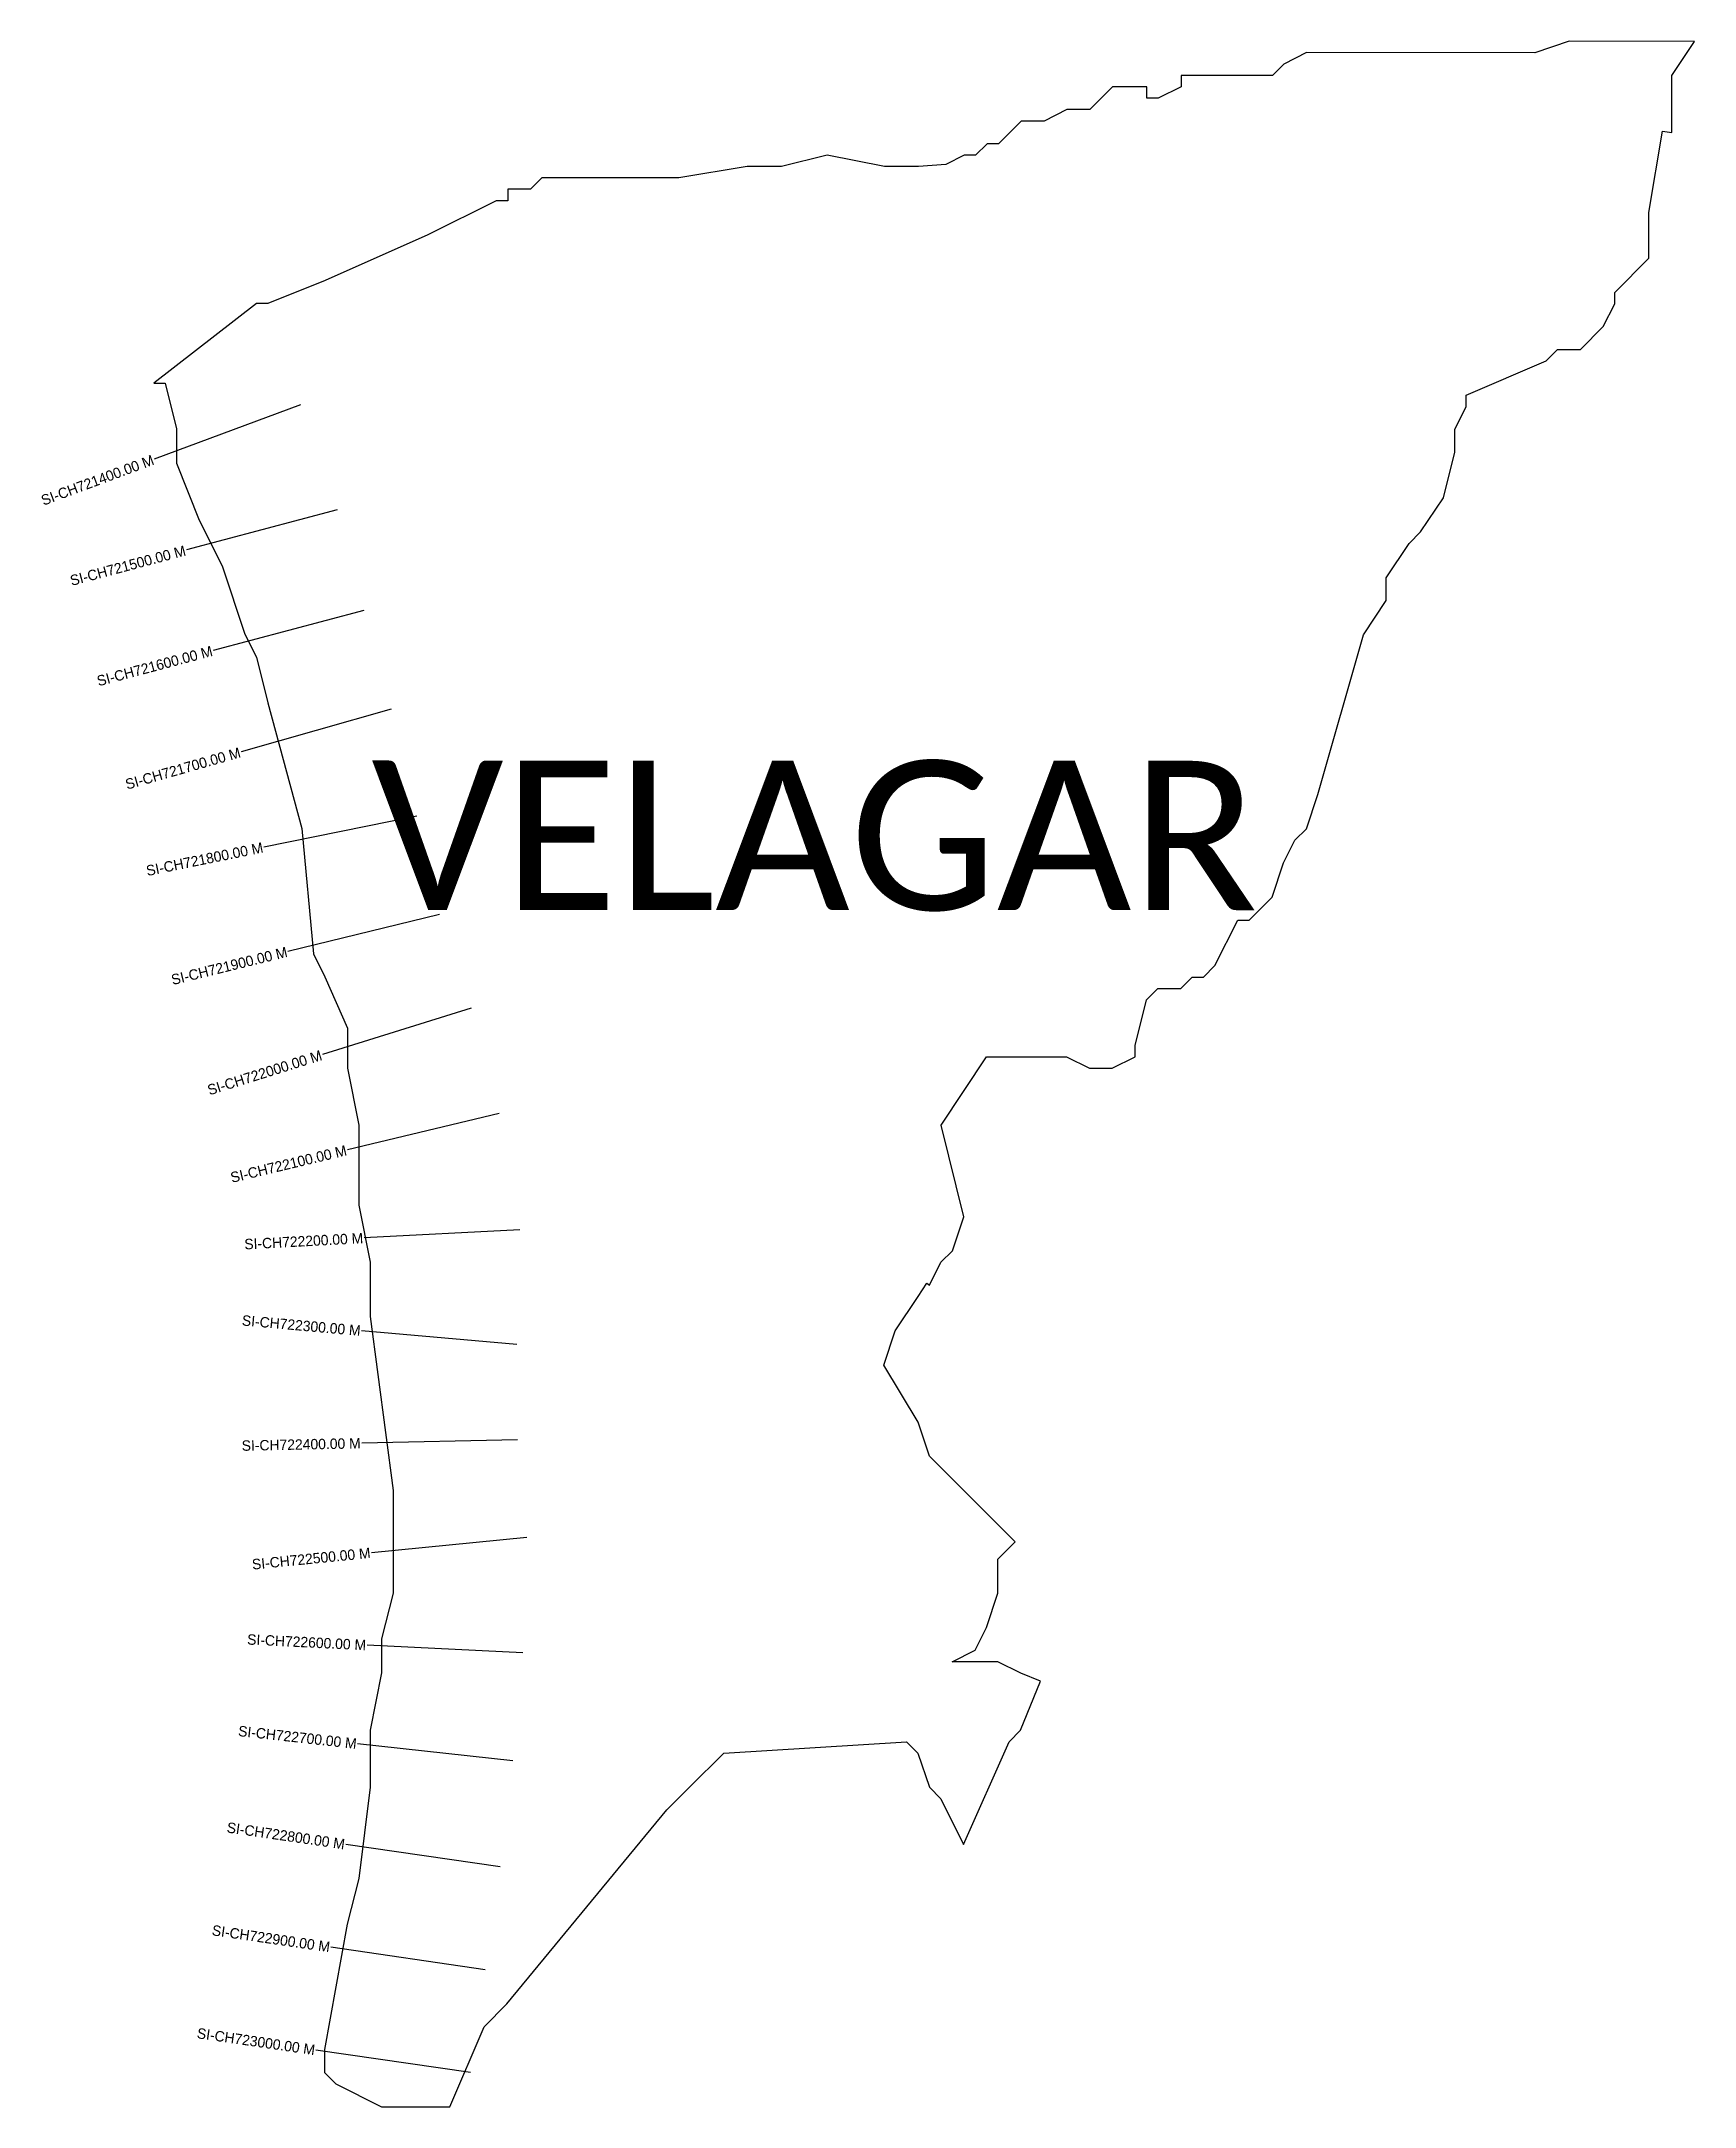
# Model space of a CAD drawing. Header units: metres. Extents: x 356456 to 358046, y 1742285 to 1744272.
import ezdxf
from ezdxf.enums import TextEntityAlignment as Align

# ---------------------------------------------------------------- set-up
doc = ezdxf.new("R2010")
doc.units = ezdxf.units.M
for name, color, linetype in [('CS', 134, 'Continuous'), ('CSMark', 6, 'Continuous'), ('VILLAGE BOUNDRY', 10, 'Continuous'), ('VILLAGE NAME', 250, 'Continuous')]:
    doc.layers.add(name, color=color, linetype=linetype)

msp = doc.modelspace()

# ---------------------------------------------------------------- linework, layer by layer
at = {"layer": 'CS'}
for p, q in [((356705.2, 1743922.1), (356564.6, 1743869.8)), ((356740.6, 1743821), (356595.6, 1743782.4)), ((356766.3, 1743724.3), (356621.3, 1743685.8)), ((356792.6, 1743629.1), (356648.3, 1743588.2)), ((356817.2, 1743526.4), (356670.2, 1743496.6)), ((356839, 1743431.9), (356693.3, 1743396.2)), ((356869.6, 1743341.8), (356726.4, 1743297)), ((356896.4, 1743240.2), (356750.5, 1743205.3)), ((356916.4, 1743128.4), (356766.6, 1743120.6)), ((356913.5, 1743018.2), (356764.1, 1743031.3)), ((356914.1, 1742926.3), (356764.2, 1742923.2)), ((356922.9, 1742832.6), (356773.6, 1742817.9)), ((356919.3, 1742721.7), (356769.4, 1742729)), ((356909.5, 1742617.7), (356760.3, 1742634)), ((356897.4, 1742515.8), (356748.9, 1742537.3)), ((356883, 1742416.8), (356734.6, 1742438.3)), ((356868.7, 1742317.9), (356720.2, 1742339.4))]:
    msp.add_line(p, q, dxfattribs=at)
at = {"layer": 'VILLAGE BOUNDRY', "ltscale": 0.1, "flags": 128}
msp.add_lwpolyline([(357815.6, 1743876.5), (357815.7, 1743898.4), (357826.6, 1743920.4), (357826.6, 1743931.4), (357903.5, 1743964.3), (357914.5, 1743975.3), (357936.4, 1743975.2), (357958.4, 1743997.2), (357969.4, 1744019.1), (357969.4, 1744030.1), (358002.3, 1744063.1), (358002.3, 1744106.9), (358015.4, 1744185.3), (358024.3, 1744183.8), (358024.4, 1744238.7), (358046.3, 1744271.6), (357925.6, 1744271.7), (357892.6, 1744260.7), (357673.1, 1744260.8), (357651.1, 1744249.8), (357640.1, 1744238.8), (357552.3, 1744238.9), (357552.3, 1744227.9), (357530.3, 1744216.9), (357519.4, 1744216.9), (357519.4, 1744227.9), (357486.4, 1744227.9), (357464.5, 1744206), (357442.5, 1744206), (357420.6, 1744195), (357398.6, 1744195), (357376.6, 1744173), (357365.7, 1744173), (357354.7, 1744162.1), (357343.7, 1744162.1), (357326.1, 1744153.3), (357299.8, 1744151.1), (357266.9, 1744151.1), (357212, 1744162.1), (357168, 1744151.2), (357135.1, 1744151.2), (357069.2, 1744140.2), (356937.5, 1744140.3), (356926.5, 1744129.3), (356904.6, 1744129.3), (356904.6, 1744118.3), (356893.6, 1744118.3), (356827.7, 1744085.4), (356728.9, 1744041.5), (356674, 1744019.6), (356663, 1744019.6), (356564.2, 1743942.8), (356575.2, 1743942.8), (356586.1, 1743898.9), (356586.1, 1743865.9), (356608, 1743811), (356630, 1743767.1), (356651.9, 1743701.3), (356662.9, 1743679.3), (356673.8, 1743635.4), (356706.7, 1743514.6), (356717.7, 1743393.8), (356728.6, 1743371.9), (356750.6, 1743322.5), (356750.5, 1743284.1), (356761.5, 1743229.2), (356761.5, 1743152.3), (356772.4, 1743097.4), (356772.4, 1743045.2), (356794.3, 1742877.8), (356794.3, 1742779.1), (356783.3, 1742735.1), (356783.3, 1742702.2), (356772.3, 1742647.3), (356772.3, 1742592.4), (356761.3, 1742504.6), (356750.2, 1742460.7), (356728.3, 1742339.9), (356728.3, 1742318), (356739.2, 1742307), (356783.1, 1742285), (356849, 1742285), (356882, 1742361.9), (356903.9, 1742383.8), (357057.7, 1742570.4), (357079.6, 1742592.3), (357112.6, 1742625.2), (357288.2, 1742636.1), (357299.2, 1742625.2), (357310.2, 1742592.2), (357321.1, 1742581.2), (357343.1, 1742537.3), (357387.1, 1742636.1), (357398, 1742647.1), (357417, 1742694.4), (357398.1, 1742702), (357376.1, 1742712.9), (357332.2, 1742713), (357354.2, 1742724), (357365.1, 1742745.9), (357376.1, 1742778.8), (357376.1, 1742811.8), (357392.6, 1742828.2), (357310.3, 1742910.6), (357299.3, 1742943.5), (357266.4, 1742998.4), (357277.4, 1743031.4), (357299.4, 1743064.3), (357307.8, 1743077), (357310.4, 1743075.3), (357321.3, 1743097.2), (357332.3, 1743108.2), (357343.3, 1743141.1), (357321.4, 1743229), (357365.3, 1743294.8), (357442.2, 1743294.8), (357464.1, 1743283.8), (357486.1, 1743283.8), (357508.1, 1743294.8), (357508.1, 1743305.7), (357519, 1743349.6), (357530, 1743360.6), (357552, 1743360.6), (357562.9, 1743371.6), (357573.9, 1743371.6), (357584.9, 1743382.6), (357606.9, 1743426.4), (357617.9, 1743426.4), (357639.8, 1743448.4), (357650.8, 1743481.3), (357661.8, 1743503.3), (357672.8, 1743514.2), (357683.8, 1743547.2), (357727.8, 1743700.9), (357749.7, 1743733.8), (357749.7, 1743755.7), (357771.7, 1743788.7), (357782.7, 1743799.7), (357804.7, 1743832.6)], close=True, dxfattribs=at)

# ---------------------------------------------------------------- texts
at = {"layer": 'CSMark'}
for s, rotation, p in [('SI-CH721400.00 M', 20.3896, (356563.7, 1743869.5)), ('SI-CH721500.00 M', 14.9049, (356594.6, 1743782.1)), ('SI-CH721600.00 M', 14.9049, (356620.4, 1743685.5)), ('SI-CH721700.00 M', 15.8418, (356647.3, 1743587.9)), ('SI-CH721800.00 M', 11.4746, (356669.2, 1743496.4)), ('SI-CH721900.00 M', 13.7843, (356692.4, 1743396)), ('SI-CH722000.00 M', 17.3649, (356725.5, 1743296.7)), ('SI-CH722100.00 M', 13.4564, (356749.5, 1743205.1)), ('SI-CH722200.00 M', 2.967, (356765.6, 1743120.5)), ('SI-CH722300.00 M', 354.9663, (356763.1, 1743031.4)), ('SI-CH722400.00 M', 1.1766, (356763.2, 1742923.2)), ('SI-CH722500.00 M', 5.6328, (356772.6, 1742817.8)), ('SI-CH722600.00 M', 357.2179, (356768.4, 1742729)), ('SI-CH722700.00 M', 353.7515, (356759.3, 1742634.1)), ('SI-CH722800.00 M', 351.7575, (356747.9, 1742537.4)), ('SI-CH722900.00 M', 351.7575, (356733.6, 1742438.5)), ('SI-CH723000.00 M', 351.7575, (356719.2, 1742339.5))]:
    msp.add_text(s, height=10, rotation=rotation, dxfattribs=at).set_placement(p, align=Align.MIDDLE_RIGHT)
at = {"layer": 'VILLAGE NAME', "insert": (356773.6, 1743579.9), "char_height": 143.7, "attachment_point": 1, "rotation": 359.9793}
msp.add_mtext_dynamic_manual_height_columns('{\\fCalibri|b0|i0|c0|p34;VELAGAR}', width=1418, gutter_width=718.5, heights=[0], dxfattribs=at)

doc.saveas('drawing.dxf')
